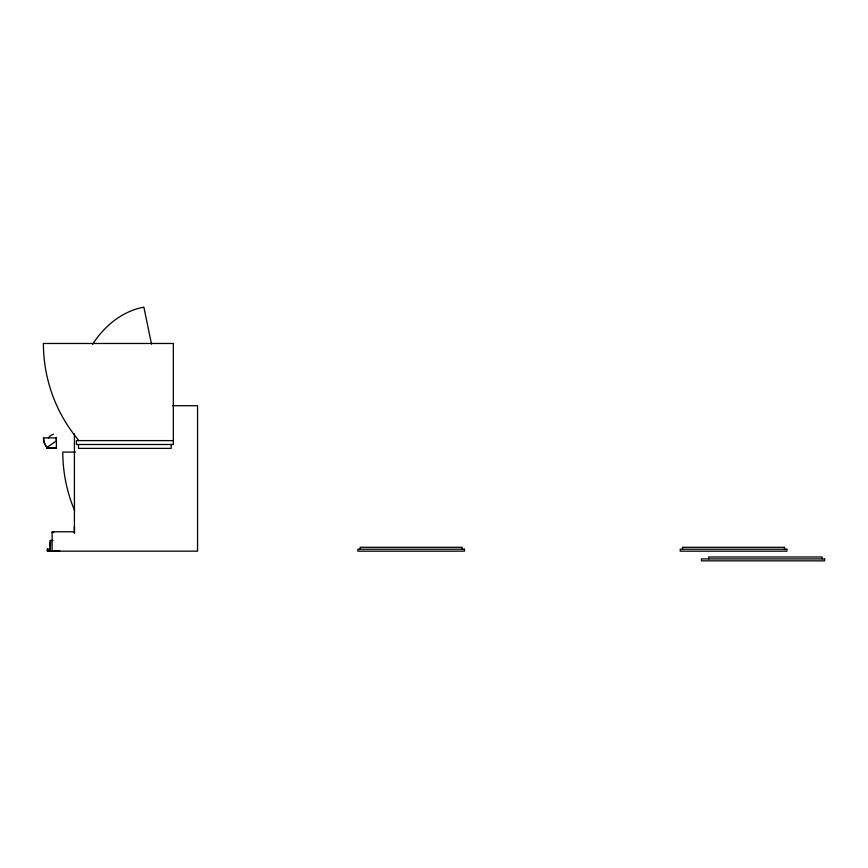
<?xml version="1.0" encoding="UTF-8"?>
<svg xmlns="http://www.w3.org/2000/svg" width="868" height="868" viewBox="0 0 868 868"><rect width="100%" height="100%" fill="white"/><g stroke="black" fill="none" stroke-linecap="round" stroke-linejoin="round"><path stroke-width="1.3" d="M74.42 533.017L74.42 526.995M92.55 344.433C104.084 326.184 122.258 311.113 143.882 307.142L151.509 344.151M48.38 437.884L50.702 435.443L53.436 434.26M172.754 405.714L197.568 405.714L197.568 551.158L47.284 551.158L47.284 549.021L50.192 549.021M173.329 440.618L76.373 440.618L76.373 444.503L173.329 444.503L173.329 343.478L43.4 343.478A150.587 150.587 0 0 0 76.471 437.635L78.901 440.618M56.387 447.606L46.698 447.996L56.387 447.996L56.387 437.884L43.4 437.884A15.06 15.06 0 0 0 46.709 447.302L46.948 447.606M75.57 452.076L62.789 452.076A150.587 150.587 0 0 0 74.67 510.688M74.42 531.769L52.123 531.769L52.123 551.158M52.123 532.344L53.545 532.344M53.046 540.493L50.192 540.493L50.192 550.963M50.387 542.24L50.387 546.113M50.387 545.918L50.572 542.24M59.697 550.963L47.48 550.963L47.48 549.021M74.42 527.722L74.42 528.46M822.17 558.916L822.17 556.974L708.733 556.974L708.733 558.916M784.531 549.216L784.531 547.285L682.53 547.285L682.53 549.216M462.177 549.216L462.177 547.285L360.177 547.285L360.177 549.216M171.191 444.503L171.191 448.376L78.5 448.376L78.5 444.503M74.42 433.859L74.42 533.147M56.203 437.884L56.203 441.042L46.991 447.346A14.81 14.81 0 0 1 43.606 437.884M56.181 447.996L46.915 447.996M53.545 531.78L53.545 532.681M50.387 540.493L50.387 550.963M464.499 549.216L357.844 549.216L357.844 551.158L464.499 551.158L464.499 549.216M786.853 549.216L680.197 549.216L680.197 551.158L786.853 551.158L786.853 549.216M824.6 558.916L701.463 558.916L701.463 560.858L824.6 560.858L824.6 558.916"/></g></svg>
